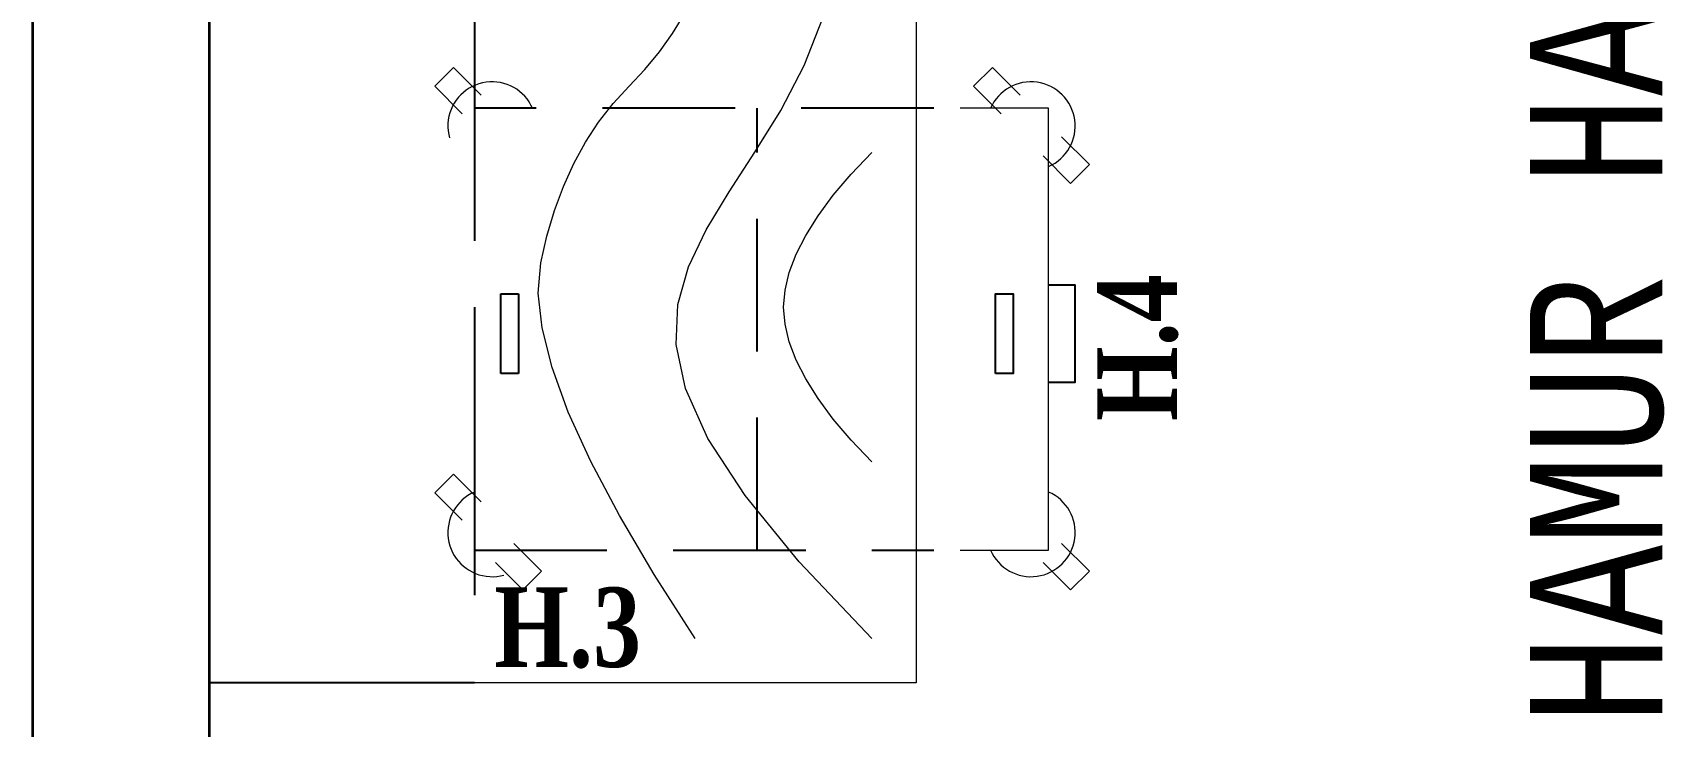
# Model space of a CAD drawing. Header units: millimetres. Extents: x 33350 to 35310, y -217097 to -211540.
# Drawn here: x 33633.5 to 33818.2, y -214119 to -214040.5 of the extents above; entities that cross this region are included whole.
import ezdxf
from ezdxf.enums import TextEntityAlignment as Align

# ---------------------------------------------------------------- set-up
doc = ezdxf.new("R2010")
doc.units = ezdxf.units.MM
doc.header["$LTSCALE"] = 60
doc.header["$MEASUREMENT"] = 0
for name, pattern in [('BORDER', [1.75, 0.5, -0.25, 0.5, -0.25, 0, -0.25]), ('DASHED', [0.75, 0.5, -0.25]), ('HIDDEN', [0.375, 0.25, -0.125])]:
    doc.linetypes.add(name, pattern=pattern)
for name, color, linetype, lineweight in [('-DWG_ANA', 7, 'Continuous', 0), ('-DWG_ANA_1', 7, 'BORDER', 25), ('-DWG_DETAY1', 7, 'Continuous', 25), ('-DWG_DETAY2', 7, 'Continuous', 15), ('M-DU-01', 134, 'Continuous', 35), ('M-SB-YZ-01', 255, 'Continuous', 20), ('NO', 7, 'Continuous', 0), ('PLAN', 253, 'Continuous', 0)]:
    doc.layers.add(name, color=color, linetype=linetype, lineweight=lineweight)
doc.layers.add('BL-H', color=210, linetype='Continuous')
doc.layers.add('TEFRIŞ', color=223, linetype='Continuous')
doc.styles.add('antet', font='monos.ttf', dxfattribs={"width": 0.8})
doc.styles.add('ROMANS', font='ROMANSTW.SHX', dxfattribs={"width": 0.8})
doc.styles.add('TROMANS', font='ROMANSTW.SHX', dxfattribs={"width": 0.8})

# ---------------------------------------------------------------- blocks, each defined once
blk = doc.blocks.new('RRN193')
at = {"layer": '-DWG_ANA_1', "color": 0}
blk.add_lwpolyline([(0, -30), (0, 0), (190, 0), (190, -30)], close=True, dxfattribs=at)
at = {"layer": 'NO', "linetype": 'Continuous', "style": 'ROMANS', "width": 0.8}
blk.add_attdef('NO', text='', height=10, dxfattribs=at).set_placement((170, -17), align=Align.MIDDLE)
blk = doc.blocks.new('amk200')
at = {"layer": '-DWG_ANA', "color": 0}
blk.add_lwpolyline([(0, -5), (0, -6), (0, -15), (50, -15), (50, -6), (50, -5)], dxfattribs=at)
at = {"layer": '-DWG_DETAY1', "color": 0, "linetype": 'HIDDEN'}
for points in [[(50, -2), (50, 50), (0, 50), (0, -2)], [(0, 18), (50, 18)]]:
    blk.add_lwpolyline(points, dxfattribs=at)
blk.add_lwpolyline([(20, 47), (29, 47), (29, 45), (20, 45)], close=True, dxfattribs=at)
at = {"layer": '-DWG_DETAY1', "color": 0, "linetype": 'Continuous'}
blk.add_lwpolyline([(20, -9), (29, -9), (29, -11), (20, -11)], close=True, dxfattribs=at)
at = {"layer": '-DWG_DETAY1', "color": 0}
blk.add_lwpolyline([(19, -15), (19, -18), (30, -18), (30, -15)], dxfattribs=at)
at = {"layer": '-DWG_DETAY2', "color": 0, "linetype": 'HIDDEN'}
for points in [[(3.39, 51.39), (6.49, 54.49), (8.61, 52.36), (5.47, 49.23)], [(49.39, 51.39), (52.49, 54.49), (54.61, 52.36), (51.47, 49.23)], [(-1.39, 47.61), (-4.49, 44.51), (-2.36, 42.39), (0.77, 45.53)], [(49.39, -9.61), (52.49, -6.51), (54.61, -8.64), (51.47, -11.77)], [(-1.39, -14.39), (-4.49, -17.49), (-2.36, -19.61), (0.77, -16.47)], [(44.61, -14.39), (41.51, -17.49), (43.64, -19.61), (46.77, -16.47)]]:
    blk.add_lwpolyline(points, dxfattribs=at)
for centre, start, end in [((2, 48), 23.5782, 246.4218), ((48, 48), 293.5782, 156.4218)]:
    blk.add_arc(centre, 5, start, end, dxfattribs=at)
at = {"layer": '-DWG_DETAY2', "color": 0}
for centre, start, end in [((2, -13), 113.5782, 336.4218), ((48, -13), 203.5782, 66.4218)]:
    blk.add_arc(centre, 5, start, end, dxfattribs=at)
at = {"layer": 'NO', "linetype": 'Continuous', "style": 'ROMANS', "width": 0.8}
blk.add_attdef('NO', text='', height=10, dxfattribs=at).set_placement((25, -28), align=Align.MIDDLE)
blk = doc.blocks.new('T_MC')
at = {"layer": '-DWG_DETAY2', "color": 0, "linetype": 'Continuous'}
for points in [[(5, 25), (12.23, 29.65), (18.91, 33.59), (25.04, 36.84), (30.62, 39.38), (35.66, 41.21), (40.16, 42.34), (44.1, 42.77), (47.5, 42.5), (50.55, 41.8), (53.44, 40.94), (56.17, 39.92), (58.75, 38.75), (61.17, 37.42), (63.44, 35.94), (65.55, 34.3), (67.5, 32.5), (69.41, 30.7), (71.41, 29.06), (73.48, 27.58), (75.62, 26.25), (77.85, 25.08), (80.16, 24.06), (82.54, 23.2), (85, 22.5), (87.5, 22.07), (90, 22.03), (92.5, 22.38), (95, 23.12), (97.5, 24.26), (100, 25.78), (102.5, 27.7), (105, 30)], [(5, 5), (13.7, 13.24), (21.19, 19.36), (27.65, 23.57), (33.28, 26.09), (38.26, 27.16), (42.79, 26.97), (47.06, 25.76), (51.25, 23.75), (55.54, 21.16), (60.02, 18.26), (64.76, 15.33), (69.84, 12.66), (75.33, 10.51), (81.31, 9.16), (87.84, 8.9), (95, 10)], [(25, 5), (27.46, 7.34), (29.84, 9.38), (32.15, 11.09), (34.38, 12.5), (36.52, 13.59), (38.59, 14.38), (40.59, 14.84), (42.5, 15), (44.41, 14.84), (46.41, 14.38), (48.48, 13.59), (50.62, 12.5), (52.85, 11.09), (55.16, 9.38), (57.54, 7.34), (60, 5)], [(0, 0), (0, 0)]]:
    blk.add_lwpolyline(points, dxfattribs=at)
blk = doc.blocks.new('T_198')
at = {"layer": '-DWG_ANA', "color": 0}
blk.add_lwpolyline([(0, 0), (190, 0), (190, -80), (0, -80)], close=True, dxfattribs=at)
blk = doc.blocks.new('T_C')
at = {"layer": '-DWG_DETAY1', "color": 0, "linetype": 'DASHED'}
for p, q in [((5, -4), (5, 12)), ((45, 12), (45, -4))]:
    blk.add_line(p, q, dxfattribs=at)
at = {"layer": '-DWG_DETAY1', "color": 0, "linetype": 'Continuous'}
blk.add_line((45, -4), (5, -4), dxfattribs=at)
blk = doc.blocks.new('TM4198R')
at = {"layer": 'PLAN', "color": 0, "linetype": 'Continuous'}
for name, p in [('T_198', (0, 0)), ('T_MC', (0, -80)), ('T_C', (140, -81))]:
    blk.add_blockref(name, p, dxfattribs=at)
at = {"layer": 'NO', "linetype": 'Continuous', "style": 'ROMANS', "width": 0.8}
blk.add_attdef('NO', text='', height=10, dxfattribs=at).set_placement((168, -66), align=Align.MIDDLE)

msp = doc.modelspace()

# ---------------------------------------------------------------- linework, layer by layer
at = {"layer": 'M-DU-01'}
for points in [[(33633.51, -214764.09), (33633.51, -213924.09)], [(33653.51, -214764.09), (33653.51, -213924.09)]]:
    msp.add_lwpolyline(points, dxfattribs=at)

# ---------------------------------------------------------------- block references
at = {"layer": 'BL-H', "linetype": 'Continuous', "rotation": 89.99999999999999}
for name, p in [('RRN193', (33653.51, -214114.09)), ('TM4198R', (33653.51, -214114.09)), ('amk200', (33733.51, -214099.09))]:
    msp.add_blockref(name, p, dxfattribs=at)

# ---------------------------------------------------------------- texts
at = {"layer": 'M-SB-YZ-01', "color": 5, "style": 'antet', "width": 0.8}
msp.add_text('HAMUR HAZIRLIK', height=15, rotation=90, dxfattribs=at).set_placement((33817.98, -214118.84))
at = {"layer": 'TEFRIŞ', "insert": (33754.02, -214084.48), "char_height": 9, "attachment_point": 1, "rotation": 90, "style": 'TROMANS'}
msp.add_mtext_dynamic_manual_height_columns('{\\fCentury|b1|i0|c162|p18;\\C7;H.4}', width=46.9037, gutter_width=1103.38, heights=[0], dxfattribs=at)
at = {"layer": 'TEFRIŞ', "insert": (33685.76, -214103.3), "char_height": 9, "attachment_point": 1, "style": 'TROMANS'}
msp.add_mtext_dynamic_manual_height_columns('{\\fCentury|b1|i0|c162|p18;\\C7;H.3}', width=46.9037, gutter_width=1103.38, heights=[0], dxfattribs=at)

doc.saveas('drawing.dxf')
